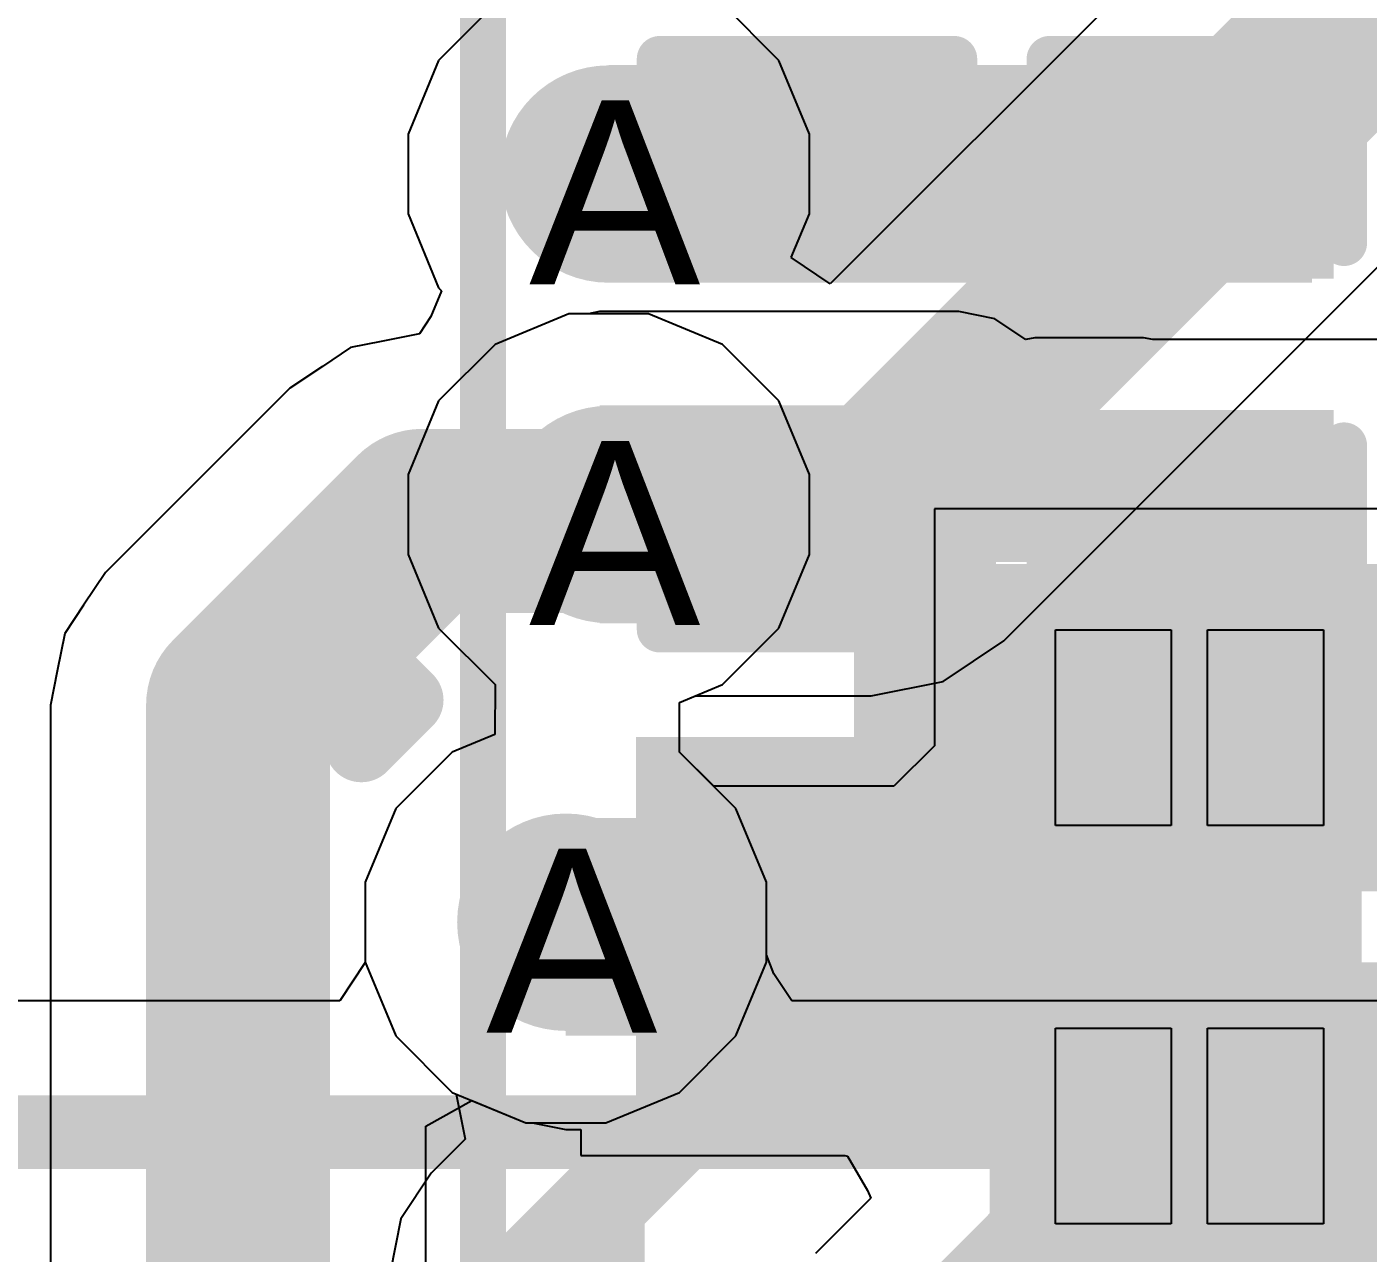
# Model space of a CAD drawing. Header units: inches. Extents: x 0 to 5271, y 0 to 5417.
# Drawn here: x 116.384 to 120.087, y 44.04 to 47.425 of the extents above; entities that cross this region are included whole.
import ezdxf

# ---------------------------------------------------------------- set-up
doc = ezdxf.new("R2010")
doc.units = ezdxf.units.IN
for name, color, linetype in [('Bottom Layer', 5, 'Continuous'), ('Bottom Overlay', 54, 'Continuous'), ('Bottom Paste', 16, 'Continuous'), ('Bottom Solder', 6, 'Continuous'), ('Drill Drawing', 1, 'Continuous'), ('L2_GND1', 16, 'Continuous'), ('L3_SIG1', 76, 'Continuous'), ('L4_PWR', 90, 'Continuous'), ('L5_GND2', 156, 'Continuous'), ('L6_SIG2', 130, 'Continuous'), ('L7_GND3', 216, 'Continuous'), ('Top Layer', 1, 'Continuous'), ('Top Overlay', 2, 'Continuous'), ('Top Paste', 8, 'Continuous'), ('Top Solder', 216, 'Continuous'), ('Via Holes', 16, 'Continuous')]:
    doc.layers.add(name, color=color, linetype=linetype)
doc.styles.add('Arial', font='', dxfattribs={"height": 0.2})
doc.styles.get('Arial').set_extended_font_data('Arial')

# ---------------------------------------------------------------- blocks, each defined once
blk = doc.blocks.new('TXB0102DCUT_B_267')
at = {"layer": 'Bottom Layer'}
for points in [[(-1.95004309, 0.90000074), (-1.15004215, 0.90000074), (-1.15004215, 0.6000013399999999), (-1.95004309, 0.6000013399999999)], [(1.14997611, 0.90000074), (1.94997705, 0.90000074), (1.94997705, 0.6000013399999999), (1.14997611, 0.6000013399999999)], [(-1.95004309, 0.39997634), (-1.15004215, 0.39997634), (-1.15004215, 0.09997693999999999), (-1.95004309, 0.09997693999999999)], [(1.14997611, 0.39997634), (1.94997705, 0.39997634), (1.94997705, 0.09997693999999999), (1.14997611, 0.09997693999999999)], [(-1.95004309, -0.09999725999999999), (-1.15004215, -0.09999725999999999), (-1.15004215, -0.3999966599999999), (-1.95004309, -0.3999966599999999)], [(1.14997611, -0.09999725999999999), (1.94997705, -0.09999725999999999), (1.94997705, -0.3999966599999999), (1.14997611, -0.3999966599999999)], [(-1.95004309, -0.6000216599999999), (-1.15004215, -0.6000216599999999), (-1.15004215, -0.9000210599999999), (-1.95004309, -0.9000210599999999)], [(1.14997611, -0.6000216599999999), (1.94997705, -0.6000216599999999), (1.94997705, -0.9000210599999999), (1.14997611, -0.9000210599999999)]]:
    blk.add_hatch(color=5, dxfattribs=at).paths.add_polyline_path(points)
at = {"layer": 'Bottom Paste'}
for points in [[(-1.95004309, 0.90000074), (-1.15004215, 0.90000074), (-1.15004215, 0.6000013399999999), (-1.95004309, 0.6000013399999999)], [(1.14997611, 0.90000074), (1.94997705, 0.90000074), (1.94997705, 0.6000013399999999), (1.14997611, 0.6000013399999999)], [(-1.95004309, 0.39997634), (-1.15004215, 0.39997634), (-1.15004215, 0.09997693999999999), (-1.95004309, 0.09997693999999999)], [(1.14997611, 0.39997634), (1.94997705, 0.39997634), (1.94997705, 0.09997693999999999), (1.14997611, 0.09997693999999999)], [(-1.95004309, -0.09999725999999999), (-1.15004215, -0.09999725999999999), (-1.15004215, -0.3999966599999999), (-1.95004309, -0.3999966599999999)], [(1.14997611, -0.09999725999999999), (1.94997705, -0.09999725999999999), (1.94997705, -0.3999966599999999), (1.14997611, -0.3999966599999999)], [(-1.95004309, -0.6000216599999999), (-1.15004215, -0.6000216599999999), (-1.15004215, -0.9000210599999999), (-1.95004309, -0.9000210599999999)], [(1.14997611, -0.6000216599999999), (1.94997705, -0.6000216599999999), (1.94997705, -0.9000210599999999), (1.14997611, -0.9000210599999999)]]:
    blk.add_hatch(color=16, dxfattribs=at).paths.add_polyline_path(points)
at = {"layer": 'Bottom Solder'}
for points in [[(-2.05164309, 1.00160074), (-1.04844215, 1.00160074), (-1.04844215, 0.49840134), (-2.05164309, 0.49840134)], [(1.04837611, 1.00160074), (2.05157705, 1.00160074), (2.05157705, 0.49840134), (1.04837611, 0.49840134)], [(-2.05164309, 0.50157634), (-1.04844215, 0.50157634), (-1.04844215, -0.00162306), (-2.05164309, -0.00162306)], [(1.04837611, 0.50157634), (2.05157705, 0.50157634), (2.05157705, -0.00162306), (1.04837611, -0.00162306)], [(-2.05164309, 0.00160274), (-1.04844215, 0.00160274), (-1.04844215, -0.5015966599999999), (-2.05164309, -0.5015966599999999)], [(1.04837611, 0.00160274), (2.05157705, 0.00160274), (2.05157705, -0.5015966599999999), (1.04837611, -0.5015966599999999)], [(-2.05164309, -0.4984216599999999), (-1.04844215, -0.4984216599999999), (-1.04844215, -1.00162106), (-2.05164309, -1.00162106)], [(1.04837611, -0.4984216599999999), (2.05157705, -0.4984216599999999), (2.05157705, -1.00162106), (1.04837611, -1.00162106)]]:
    blk.add_hatch(color=6, dxfattribs=at).paths.add_polyline_path(points)
at = {"layer": 'Bottom Overlay'}
for points in [[(-1.04143302, 1.04138984, 0.127, 0.127, 0), (0.96516698, 1.04138984, 0.127, 0.127, 0)], [(-1.04143302, -1.04141016, 0.127, 0.127, 0), (0.96516698, -1.04141016, 0.127, 0.127, 0)]]:
    blk.add_lwpolyline(points, format="xyseb", dxfattribs=at)
for points in [[(-1.07318302, 1.04138984, 0.0635, 0.0635, 1), (-1.00968302, 1.04138984, 0.0635, 0.0635, 1)], [(0.93341698, 1.04138984, 0.0635, 0.0635, 1), (0.9969169799999998, 1.04138984, 0.0635, 0.0635, 1)], [(-1.5367, -1.0922, 0.1999996, 0.1999996, 1), (-1.6129, -1.0922, 0.1999996, 0.1999996, 1)], [(-1.6628999, -1.0922, 0.0999998, 0.0999998, 1), (-1.5629001, -1.0922, 0.0999998, 0.0999998, 1)], [(-1.5866999, -1.0922, 0.0999998, 0.0999998, 1), (-1.4867001, -1.0922, 0.0999998, 0.0999998, 1)], [(-1.07318302, -1.04141016, 0.0635, 0.0635, 1), (-1.00968302, -1.04141016, 0.0635, 0.0635, 1)], [(0.93341698, -1.04141016, 0.0635, 0.0635, 1), (0.9969169799999998, -1.04141016, 0.0635, 0.0635, 1)]]:
    blk.add_lwpolyline(points, format="xyseb", close=True, dxfattribs=at)
blk = doc.blocks.new('A7682E_268')
at = {"layer": 'Top Layer'}
for points in [[(-8.29999991, 6.39994529), (-7.399999169999999, 6.39994529), (-7.399999169999999, 5.699944149999999), (-8.29999991, 5.699944149999999)], [(-8.29999991, 5.299972889999999), (-7.399999169999999, 5.299972889999999), (-7.399999169999999, 4.59997175), (-8.29999991, 4.59997175)]]:
    blk.add_hatch(color=1, dxfattribs=at).paths.add_polyline_path(points)
at = {"layer": 'Top Solder'}
for points in [[(-8.401599909999998, 6.50154529), (-7.298399170000001, 6.50154529), (-7.298399170000001, 5.59834415), (-8.401599909999998, 5.59834415)], [(-8.401599909999998, 5.40157289), (-7.298399170000001, 5.40157289), (-7.298399170000001, 4.49837175), (-8.401599909999998, 4.49837175)]]:
    blk.add_hatch(color=216, dxfattribs=at).paths.add_polyline_path(points)
at = {"layer": 'Top Overlay'}
for points in [[(-9.80000834, -9.800010879999999, 0.127, 0.127, 0), (-9.80000834, 9.79994992, 0.127, 0.127, 0)], [(-8.51039954, 5.87214472, 0.254, 0.254, 0), (-8.51039954, 6.634144719999999, 0.254, 0.254, 0)], [(-8.51039954, 6.634144719999999, 0.254, 0.254, 0), (-7.72299954, 6.634144719999999, 0.254, 0.254, 0)], [(-10.13599954, 5.999144719999999, 0.1999996, 0.1999996, 0), (-10.13599954, 6.25314472, 0.1999996, 0.1999996, 0)], [(-10.13599954, 6.25314472, 0.1999996, 0.1999996, 0), (-10.00899954, 6.12614472, 0.1999996, 0.1999996, 0)], [(-10.13599954, 5.999144719999999, 0.1999996, 0.1999996, 0), (-10.00899954, 6.12614472, 0.1999996, 0.1999996, 0)]]:
    blk.add_lwpolyline(points, format="xyseb", dxfattribs=at)
for points in [[(-8.57389954, 6.634144719999999, 0.127, 0.127, 1), (-8.446899539999999, 6.634144719999999, 0.127, 0.127, 1)], [(-8.57389954, 6.634144719999999, 0.127, 0.127, 1), (-8.446899539999999, 6.634144719999999, 0.127, 0.127, 1)], [(-7.78649954, 6.634144719999999, 0.127, 0.127, 1), (-7.65949954, 6.634144719999999, 0.127, 0.127, 1)], [(-10.18599944, 6.25314472, 0.0999998, 0.0999998, 1), (-10.08599964, 6.25314472, 0.0999998, 0.0999998, 1)], [(-10.18599944, 6.25314472, 0.0999998, 0.0999998, 1), (-10.08599964, 6.25314472, 0.0999998, 0.0999998, 1)], [(-10.05899944, 6.12614472, 0.0999998, 0.0999998, 1), (-9.95899964, 6.12614472, 0.0999998, 0.0999998, 1)], [(-10.05899944, 6.12614472, 0.0999998, 0.0999998, 1), (-9.95899964, 6.12614472, 0.0999998, 0.0999998, 1)], [(-10.18599944, 5.999144719999999, 0.0999998, 0.0999998, 1), (-10.08599964, 5.999144719999999, 0.0999998, 0.0999998, 1)], [(-10.18599944, 5.999144719999999, 0.0999998, 0.0999998, 1), (-10.08599964, 5.999144719999999, 0.0999998, 0.0999998, 1)], [(-8.57389954, 5.87214472, 0.127, 0.127, 1), (-8.446899539999999, 5.87214472, 0.127, 0.127, 1)]]:
    blk.add_lwpolyline(points, format="xyseb", close=True, dxfattribs=at)
at = {"layer": 'Top Paste'}
for p, q in [((-8.2199988, 5.780003679999999), (-8.2199988, 6.3200026)), ((-8.2199988, 6.3200026), (-7.89999944, 6.3200026)), ((-7.89999944, 6.3200026), (-7.89999944, 5.780003679999999)), ((-7.799999639999999, 5.780003679999999), (-7.799999639999999, 6.3200026)), ((-7.799999639999999, 6.3200026), (-7.480000279999999, 6.3200026)), ((-7.480000279999999, 6.3200026), (-7.480000279999999, 5.780003679999999)), ((-7.89999944, 5.780003679999999), (-8.2199988, 5.780003679999999)), ((-7.480000279999999, 5.780003679999999), (-7.799999639999999, 5.780003679999999)), ((-8.2199988, 4.68000334), (-8.2199988, 5.220002259999999)), ((-8.2199988, 5.220002259999999), (-7.89999944, 5.220002259999999)), ((-7.89999944, 5.220002259999999), (-7.89999944, 4.68000334)), ((-7.799999639999999, 4.68000334), (-7.799999639999999, 5.220002259999999)), ((-7.799999639999999, 5.220002259999999), (-7.480000279999999, 5.220002259999999)), ((-7.480000279999999, 5.220002259999999), (-7.480000279999999, 4.68000334)), ((-7.89999944, 4.68000334), (-8.2199988, 4.68000334)), ((-7.480000279999999, 4.68000334), (-7.799999639999999, 4.68000334))]:
    blk.add_line(p, q, dxfattribs=at)
blk = doc.blocks.new('CAP_0402_B_305')
at = {"layer": 'Bottom Layer'}
for points in [[(-0.24125682, 0.3175127), (-0.2412568199999999, -0.3174873), (-0.69845682, -0.3174873), (-0.69845682, 0.3175127)], [(0.6985431799999999, 0.3175127), (0.6985431799999999, -0.3174873), (0.24134318, -0.3174873), (0.2413431799999999, 0.3175127)]]:
    blk.add_hatch(color=5, dxfattribs=at).paths.add_polyline_path(points)
at = {"layer": 'Bottom Paste'}
for points in [[(-0.24125682, 0.3175127), (-0.2412568199999999, -0.3174873), (-0.69845682, -0.3174873), (-0.69845682, 0.3175127)], [(0.6985431799999999, 0.3175127), (0.6985431799999999, -0.3174873), (0.24134318, -0.3174873), (0.2413431799999999, 0.3175127)]]:
    blk.add_hatch(color=16, dxfattribs=at).paths.add_polyline_path(points)
at = {"layer": 'Bottom Solder'}
for points in [[(-0.18125694, 0.37751258), (-0.1812569399999999, -0.37748718), (-0.7584567, -0.37748718), (-0.7584567, 0.37751258)], [(0.7585430599999999, 0.37751258), (0.7585430599999999, -0.37748718), (0.1813433, -0.37748718), (0.1813433, 0.37751258)]]:
    blk.add_hatch(color=6, dxfattribs=at).paths.add_polyline_path(points)
at = {"layer": 'Bottom Overlay'}
for points in [[(-0.27935682, 0.4064127, 0.127, 0.127, 0), (-0.78735682, 0.4064127, 0.127, 0.127, 0)], [(-0.78735682, -0.4063873, 0.127, 0.127, 0), (-0.78735682, 0.4064127, 0.127, 0.127, 0)], [(0.7874431799999999, 0.4064127, 0.127, 0.127, 0), (0.27944318, 0.4064127, 0.127, 0.127, 0)], [(0.7874431799999999, -0.4063873, 0.127, 0.127, 0), (0.7874431799999999, 0.4064127, 0.127, 0.127, 0)], [(-0.27935682, -0.4063873, 0.127, 0.127, 0), (-0.78735682, -0.4063873, 0.127, 0.127, 0)], [(0.7874431799999999, -0.4063873, 0.127, 0.127, 0), (0.27944318, -0.4063873, 0.127, 0.127, 0)]]:
    blk.add_lwpolyline(points, format="xyseb", dxfattribs=at)
for points in [[(-0.81910682, 0.4064127, 0.0635, 0.0635, 1), (-0.7556068199999999, 0.4064127, 0.0635, 0.0635, 1)], [(-0.81910682, 0.4064127, 0.0635, 0.0635, 1), (-0.7556068199999999, 0.4064127, 0.0635, 0.0635, 1)], [(-0.31110682, 0.4064127, 0.0635, 0.0635, 1), (-0.24760682, 0.4064127, 0.0635, 0.0635, 1)], [(0.24769318, 0.4064127, 0.0635, 0.0635, 1), (0.31119318, 0.4064127, 0.0635, 0.0635, 1)], [(0.75569318, 0.4064127, 0.0635, 0.0635, 1), (0.81919318, 0.4064127, 0.0635, 0.0635, 1)], [(0.75569318, 0.4064127, 0.0635, 0.0635, 1), (0.81919318, 0.4064127, 0.0635, 0.0635, 1)], [(-0.81910682, -0.4063873, 0.0635, 0.0635, 1), (-0.7556068199999999, -0.4063873, 0.0635, 0.0635, 1)], [(-0.81910682, -0.4063873, 0.0635, 0.0635, 1), (-0.7556068199999999, -0.4063873, 0.0635, 0.0635, 1)], [(-0.31110682, -0.4063873, 0.0635, 0.0635, 1), (-0.24760682, -0.4063873, 0.0635, 0.0635, 1)], [(0.24769318, -0.4063873, 0.0635, 0.0635, 1), (0.31119318, -0.4063873, 0.0635, 0.0635, 1)], [(0.75569318, -0.4063873, 0.0635, 0.0635, 1), (0.81919318, -0.4063873, 0.0635, 0.0635, 1)], [(0.75569318, -0.4063873, 0.0635, 0.0635, 1), (0.81919318, -0.4063873, 0.0635, 0.0635, 1)]]:
    blk.add_lwpolyline(points, format="xyseb", close=True, dxfattribs=at)
blk = doc.blocks.new('CAP_0402_B_306')
at = {"layer": 'Bottom Layer'}
for points in [[(-0.24129238, 0.3174873), (-0.2412923799999999, -0.3175127), (-0.6984923799999999, -0.3175127), (-0.6984923799999999, 0.3174873)], [(0.6985076199999999, 0.3174873), (0.6985076199999999, -0.3175127), (0.24130762, -0.3175127), (0.2413076199999999, 0.3174873)]]:
    blk.add_hatch(color=5, dxfattribs=at).paths.add_polyline_path(points)
at = {"layer": 'Bottom Paste'}
for points in [[(-0.24129238, 0.3174873), (-0.2412923799999999, -0.3175127), (-0.6984923799999999, -0.3175127), (-0.6984923799999999, 0.3174873)], [(0.6985076199999999, 0.3174873), (0.6985076199999999, -0.3175127), (0.24130762, -0.3175127), (0.2413076199999999, 0.3174873)]]:
    blk.add_hatch(color=16, dxfattribs=at).paths.add_polyline_path(points)
at = {"layer": 'Bottom Solder'}
for points in [[(-0.1812925, 0.37748718), (-0.1812925, -0.37751258), (-0.7584922599999999, -0.37751258), (-0.7584922599999999, 0.37748718)], [(0.7585075, 0.37748718), (0.7585075, -0.37751258), (0.18130774, -0.37751258), (0.18130774, 0.37748718)]]:
    blk.add_hatch(color=6, dxfattribs=at).paths.add_polyline_path(points)
at = {"layer": 'Bottom Overlay'}
for points in [[(-0.78739238, 0.4063873, 0.127, 0.127, 0), (-0.27939238, 0.4063873, 0.127, 0.127, 0)], [(-0.78739238, 0.4063873, 0.127, 0.127, 0), (-0.78739238, -0.4064127, 0.127, 0.127, 0)], [(0.27940762, 0.4063873, 0.127, 0.127, 0), (0.78740762, 0.4063873, 0.127, 0.127, 0)], [(0.78740762, 0.4063873, 0.127, 0.127, 0), (0.78740762, -0.4064127, 0.127, 0.127, 0)], [(-0.78739238, -0.4064127, 0.127, 0.127, 0), (-0.27939238, -0.4064127, 0.127, 0.127, 0)], [(0.27940762, -0.4064127, 0.127, 0.127, 0), (0.78740762, -0.4064127, 0.127, 0.127, 0)]]:
    blk.add_lwpolyline(points, format="xyseb", dxfattribs=at)
for points in [[(-0.81914238, 0.4063873, 0.0635, 0.0635, 1), (-0.75564238, 0.4063873, 0.0635, 0.0635, 1)], [(-0.81914238, 0.4063873, 0.0635, 0.0635, 1), (-0.75564238, 0.4063873, 0.0635, 0.0635, 1)], [(-0.31114238, 0.4063873, 0.0635, 0.0635, 1), (-0.24764238, 0.4063873, 0.0635, 0.0635, 1)], [(0.24765762, 0.4063873, 0.0635, 0.0635, 1), (0.31115762, 0.4063873, 0.0635, 0.0635, 1)], [(0.7556576199999999, 0.4063873, 0.0635, 0.0635, 1), (0.81915762, 0.4063873, 0.0635, 0.0635, 1)], [(0.7556576199999999, 0.4063873, 0.0635, 0.0635, 1), (0.81915762, 0.4063873, 0.0635, 0.0635, 1)], [(-0.81914238, -0.4064127, 0.0635, 0.0635, 1), (-0.75564238, -0.4064127, 0.0635, 0.0635, 1)], [(-0.81914238, -0.4064127, 0.0635, 0.0635, 1), (-0.75564238, -0.4064127, 0.0635, 0.0635, 1)], [(-0.31114238, -0.4064127, 0.0635, 0.0635, 1), (-0.24764238, -0.4064127, 0.0635, 0.0635, 1)], [(0.24765762, -0.4064127, 0.0635, 0.0635, 1), (0.31115762, -0.4064127, 0.0635, 0.0635, 1)], [(0.7556576199999999, -0.4064127, 0.0635, 0.0635, 1), (0.81915762, -0.4064127, 0.0635, 0.0635, 1)], [(0.7556576199999999, -0.4064127, 0.0635, 0.0635, 1), (0.81915762, -0.4064127, 0.0635, 0.0635, 1)]]:
    blk.add_lwpolyline(points, format="xyseb", close=True, dxfattribs=at)

msp = doc.modelspace()

# ---------------------------------------------------------------- hatches: boundary and pattern name
at = {"layer": 'Bottom Layer'}
h = msp.add_hatch(color=5, dxfattribs=at)
edge = h.paths.add_edge_path()
edge.add_arc((117.99020852, 47.01855468), 0.2999994, 0, 360)
for points in [[(119.93132732, 46.71852988), (119.93132732, 47.31964627999999), (117.99020852, 47.31964627999999), (117.99020852, 46.71852988)], [(118.95667852, 45.77872988), (118.95667852, 46.37984628), (117.96480852, 46.37984628), (117.96480852, 45.77872988)], [(118.66696612, 44.56283188), (118.96699092, 44.56283188), (118.96699092, 46.30745628), (118.66696612, 46.30745628)], [(119.16693972, 44.56283188), (119.46696452, 44.56283188), (119.46696452, 46.30750708), (119.16693972, 46.30750708)], [(118.42076392, 44.63987007999999), (118.42076392, 45.24093567999999), (117.87176832, 45.24093567999999), (117.87176832, 44.63987007999999)]]:
    msp.add_hatch(color=5, dxfattribs=at).paths.add_polyline_path(points)
h = msp.add_hatch(color=5, dxfattribs=at)
edge = h.paths.add_edge_path()
edge.add_arc((117.99020852, 46.07875468), 0.2999994, 0, 360)
h = msp.add_hatch(color=5, dxfattribs=at)
edge = h.paths.add_edge_path()
edge.add_arc((117.87174292, 44.95320448), 0.2999994, 0, 360)
at = {"layer": 'L2_GND1'}
h = msp.add_hatch(color=16, dxfattribs=at)
edge = h.paths.add_edge_path()
edge.add_arc((117.99020852, 47.01855468), 0.2999994, 0, 360)
h = msp.add_hatch(color=16, dxfattribs=at)
edge = h.paths.add_edge_path()
edge.add_arc((117.99020852, 46.07875468), 0.2999994, 0, 360)
h = msp.add_hatch(color=16, dxfattribs=at)
edge = h.paths.add_edge_path()
edge.add_arc((117.87174292, 44.95320448), 0.2999994, 0, 360)
at = {"layer": 'L3_SIG1'}
h = msp.add_hatch(color=76, dxfattribs=at)
edge = h.paths.add_edge_path()
edge.add_arc((117.99020852, 47.01855468), 0.2999994, 0, 360)
h = msp.add_hatch(color=76, dxfattribs=at)
edge = h.paths.add_edge_path()
edge.add_arc((117.99020852, 46.07875468), 0.2999994, 0, 360)
h = msp.add_hatch(color=76, dxfattribs=at)
edge = h.paths.add_edge_path()
edge.add_arc((117.87174292, 44.95320448), 0.2999994, 0, 360)
at = {"layer": 'L4_PWR'}
h = msp.add_hatch(color=90, dxfattribs=at)
edge = h.paths.add_edge_path()
edge.add_arc((117.99020852, 47.01855468), 0.2999994, 0, 360)
h = msp.add_hatch(color=90, dxfattribs=at)
edge = h.paths.add_edge_path()
edge.add_arc((117.99020852, 46.07875468), 0.2999994, 0, 360)
h = msp.add_hatch(color=90, dxfattribs=at)
edge = h.paths.add_edge_path()
edge.add_arc((117.87174292, 44.95320448), 0.2999994, 0, 360)
at = {"layer": 'L5_GND2'}
h = msp.add_hatch(color=156, dxfattribs=at)
edge = h.paths.add_edge_path()
edge.add_arc((117.99020852, 47.01855468), 0.2999994, 0, 360)
h = msp.add_hatch(color=156, dxfattribs=at)
edge = h.paths.add_edge_path()
edge.add_arc((117.99020852, 46.07875468), 0.2999994, 0, 360)
h = msp.add_hatch(color=156, dxfattribs=at)
edge = h.paths.add_edge_path()
edge.add_arc((117.87174292, 44.95320448), 0.2999994, 0, 360)
at = {"layer": 'L6_SIG2'}
h = msp.add_hatch(color=130, dxfattribs=at)
edge = h.paths.add_edge_path()
edge.add_arc((117.99020852, 47.01855468), 0.2999994, 0, 360)
h = msp.add_hatch(color=130, dxfattribs=at)
edge = h.paths.add_edge_path()
edge.add_arc((117.99020852, 46.07875468), 0.2999994, 0, 360)
h = msp.add_hatch(color=130, dxfattribs=at)
edge = h.paths.add_edge_path()
edge.add_arc((117.87174292, 44.95320448), 0.2999994, 0, 360)
at = {"layer": 'L7_GND3'}
h = msp.add_hatch(color=216, dxfattribs=at)
edge = h.paths.add_edge_path()
edge.add_arc((117.99020852, 47.01855468), 0.2999994, 0, 360)
h = msp.add_hatch(color=216, dxfattribs=at)
edge = h.paths.add_edge_path()
edge.add_arc((117.99020852, 46.07875468), 0.2999994, 0, 360)
h = msp.add_hatch(color=216, dxfattribs=at)
edge = h.paths.add_edge_path()
edge.add_arc((117.87174292, 44.95320448), 0.2999994, 0, 360)
at = {"layer": 'Top Layer'}
h = msp.add_hatch(color=1, dxfattribs=at)
edge = h.paths.add_edge_path()
edge.add_arc((117.99020852, 47.01855468), 0.2999994, 0, 360)
h = msp.add_hatch(color=1, dxfattribs=at)
edge = h.paths.add_edge_path()
edge.add_arc((117.99020852, 46.07875468), 0.2999994, 0, 360)
h = msp.add_hatch(color=1, dxfattribs=at)
edge = h.paths.add_edge_path()
edge.add_arc((117.87174292, 44.95320448), 0.2999994, 0, 360)
at = {"layer": 'Via Holes'}
h = msp.add_hatch(color=7, dxfattribs=at)
edge = h.paths.add_edge_path()
edge.add_arc((117.99020852, 47.01855468), 0.1499997, 0, 360)
h = msp.add_hatch(color=7, dxfattribs=at)
edge = h.paths.add_edge_path()
edge.add_arc((117.99020852, 46.07875468), 0.1499997, 0, 360)
h = msp.add_hatch(color=7, dxfattribs=at)
edge = h.paths.add_edge_path()
edge.add_arc((117.87174292, 44.95320448), 0.1499997, 0, 360)

# ---------------------------------------------------------------- linework, layer by layer
at = {"layer": 'Bottom Layer'}
for p, q in [((117.88001062, 46.63275408), (117.67639406, 46.54841337999999)), ((117.93430058, 46.63275408), (117.88001062, 46.63275408)), ((117.96480852, 46.63882213999999), (117.93430058, 46.63275408)), ((118.95667852, 46.63882213999999), (117.96480852, 46.63882213999999)), ((119.05578424, 46.6191092), (118.95667852, 46.63882213999999)), ((119.13980236, 46.56297012), (119.05578424, 46.6191092)), ((117.67639406, 46.54841337999999), (117.52054982, 46.39256914)), ((119.14078026, 46.56150708), (119.13980236, 46.56297012)), ((119.14192326, 46.56150708), (119.14078026, 46.56150708)), ((119.16693972, 46.56648294), (119.14192326, 46.56150708)), ((119.46696452, 46.56648294), (119.16693972, 46.56648294)), ((119.49198098, 46.56150708), (119.46696452, 46.56648294)), ((120.13486514, 46.56150708), (119.49198098, 46.56150708)), ((117.52054982, 46.39256914), (117.43620912, 46.18895258)), ((117.43620912, 46.18895258), (117.43620912, 45.96855677999999)), ((117.43620912, 45.96855677999999), (117.52054982, 45.76494021999999)), ((117.52054982, 45.76494021999999), (117.67639152, 45.60909852)), ((117.67639152, 45.60909852), (117.6760283, 45.47178104)), ((117.6760283, 45.47178104), (117.55792846, 45.42286318)), ((117.55792846, 45.42286318), (117.40208422, 45.26701894)), ((117.40208422, 45.26701894), (117.31774352, 45.06340238)), ((117.31774352, 45.06340238), (117.31774352, 44.84300657999999)), ((117.31774352, 44.84300657999999), (117.40208422, 44.63939002)), ((117.40208422, 44.63939002), (117.55792846, 44.48354577999999)), ((117.55792846, 44.48354577999999), (117.76154502, 44.39920507999999)), ((117.76154502, 44.39920507999999), (117.7797111, 44.39920507999999)), ((117.7797111, 44.39920507999999), (117.87176832, 44.38089421999999)), ((117.87176832, 44.38089421999999), (117.91295442, 44.38089421999999)), ((117.91295442, 44.38089421999999), (117.91295442, 44.30883188)), ((117.91295442, 44.30883188), (118.64194966, 44.30883188)), ((118.64194966, 44.30883188), (118.64951124, 44.3073282)), ((118.64951124, 44.3073282), (118.70465718, 44.21285544)), ((118.7134405, 44.19164898), (118.560596, 44.03880448)), ((118.70465718, 44.21285544), (118.7134405, 44.19164898))]:
    msp.add_line(p, q, dxfattribs=at)
for points in [[(118.53757852, 47.01865627999999, 0.3048, 0.3048, 0), (118.53762932, 47.01870708, 0.3048, 0.3048, 0)], [(119.73234372, 47.01870708, 0.3048, 0.3048, 0), (119.73559492, 47.01540508, 0.3048, 0.3048, 0)], [(119.31456452, 44.96044348, 0.3048, 0.3048, 0), (119.31695212, 44.96283108, 0.3048, 0.3048, 0)], [(119.31456452, 44.20677468, 0.3048, 0.3048, 0), (119.31456452, 44.96044348, 0.3048, 0.3048, 0)], [(119.81697652, 44.35165628, 0.2032, 0.2032, 0), (119.81697652, 44.96283108, 0.2032, 0.2032, 0)], [(119.81697652, 44.35165628, 0.2032, 0.2032, 0), (120.21819492, 43.95043788, 0.2032, 0.2032, 0)], [(118.59259492, 43.48480508, 0.3048, 0.3048, 0), (119.31456452, 44.20677468, 0.3048, 0.3048, 0)]]:
    msp.add_lwpolyline(points, format="xyseb", dxfattribs=at)
for points in [[(118.46137852, 47.01865627999999, 0.1524, 0.1524, 1), (118.61377852, 47.01865627999999, 0.1524, 0.1524, 1)], [(118.46142932, 47.01870708, 0.1524, 0.1524, 1), (118.61382932, 47.01870708, 0.1524, 0.1524, 1)], [(119.65614372, 47.01870708, 0.1524, 0.1524, 1), (119.80854372, 47.01870708, 0.1524, 0.1524, 1)], [(119.65939492, 47.01540508, 0.1524, 0.1524, 1), (119.81179492, 47.01540508, 0.1524, 0.1524, 1)], [(119.23836452, 44.96044348, 0.1524, 0.1524, 1), (119.39076452, 44.96044348, 0.1524, 0.1524, 1)], [(119.23836452, 44.96044348, 0.1524, 0.1524, 1), (119.39076452, 44.96044348, 0.1524, 0.1524, 1)], [(119.24075212, 44.96283108, 0.1524, 0.1524, 1), (119.39315212, 44.96283108, 0.1524, 0.1524, 1)], [(119.76617652, 44.96283108, 0.1016, 0.1016, 1), (119.86777652, 44.96283108, 0.1016, 0.1016, 1)], [(119.76617652, 44.35165628, 0.1016, 0.1016, 1), (119.86777652, 44.35165628, 0.1016, 0.1016, 1)], [(119.76617652, 44.35165628, 0.1016, 0.1016, 1), (119.86777652, 44.35165628, 0.1016, 0.1016, 1)], [(119.23836452, 44.20677468, 0.1524, 0.1524, 1), (119.39076452, 44.20677468, 0.1524, 0.1524, 1)], [(119.23836452, 44.20677468, 0.1524, 0.1524, 1), (119.39076452, 44.20677468, 0.1524, 0.1524, 1)]]:
    msp.add_lwpolyline(points, format="xyseb", close=True, dxfattribs=at)
at = {"layer": 'L2_GND1'}
for p, q in [((117.88001062, 46.63275408), (117.67639406, 46.54841337999999)), ((118.10040642, 46.63275408), (117.88001062, 46.63275408)), ((118.30402298, 46.54841337999999), (118.10040642, 46.63275408)), ((117.67639406, 46.54841337999999), (117.52054982, 46.39256914)), ((118.45986722, 46.39256914), (118.30402298, 46.54841337999999)), ((117.52054982, 46.39256914), (117.43620912, 46.18895258)), ((118.54420792, 46.18895258), (118.45986722, 46.39256914)), ((117.43620912, 46.18895258), (117.43620912, 45.96855677999999)), ((118.54420792, 45.96855677999999), (118.54420792, 46.18895258)), ((117.43620912, 45.96855677999999), (117.52054982, 45.76494021999999)), ((118.45986722, 45.76494021999999), (118.54420792, 45.96855677999999)), ((117.52054982, 45.76494021999999), (117.67639152, 45.60909852)), ((118.30402298, 45.60909598), (118.45986722, 45.76494021999999)), ((117.67639152, 45.60909852), (117.6760283, 45.47178104)), ((118.18592314, 45.56017812), (118.30402298, 45.60909598)), ((118.18555992, 45.42286064), (118.18592314, 45.56017812)), ((117.6760283, 45.47178104), (117.55792846, 45.42286318)), ((117.55792846, 45.42286318), (117.40208422, 45.26701894)), ((118.34140162, 45.26701894), (118.18555992, 45.42286064)), ((117.40208422, 45.26701894), (117.31774352, 45.06340238)), ((118.42574232, 45.06340238), (118.34140162, 45.26701894)), ((117.31774352, 45.06340238), (117.31774352, 44.84300657999999)), ((118.42574232, 44.84300657999999), (118.42574232, 45.06340238)), ((117.31774352, 44.84300657999999), (117.40208422, 44.63939002)), ((118.34140162, 44.63939002), (118.42574232, 44.84300657999999)), ((117.40208422, 44.63939002), (117.55792846, 44.48354577999999)), ((118.18555738, 44.48354577999999), (118.34140162, 44.63939002)), ((117.55792846, 44.48354577999999), (117.76154502, 44.39920507999999)), ((117.98194082, 44.39920507999999), (118.18555738, 44.48354577999999)), ((117.76154502, 44.39920507999999), (117.98194082, 44.39920507999999))]:
    msp.add_line(p, q, dxfattribs=at)
at = {"layer": 'L3_SIG1'}
for p, q in [((117.88001062, 46.63275408), (117.67639406, 46.54841337999999)), ((118.10040642, 46.63275408), (117.88001062, 46.63275408)), ((118.30402298, 46.54841337999999), (118.10040642, 46.63275408)), ((117.67639406, 46.54841337999999), (117.52054982, 46.39256914)), ((118.45986722, 46.39256914), (118.30402298, 46.54841337999999)), ((117.52054982, 46.39256914), (117.43620912, 46.18895258)), ((118.54420792, 46.18895258), (118.45986722, 46.39256914)), ((117.43620912, 46.18895258), (117.43620912, 45.96855677999999)), ((118.54420792, 45.96855677999999), (118.54420792, 46.18895258)), ((117.43620912, 45.96855677999999), (117.52054982, 45.76494021999999)), ((118.45986722, 45.76494021999999), (118.54420792, 45.96855677999999)), ((117.52054982, 45.76494021999999), (117.67639152, 45.60909852)), ((118.30402298, 45.60909598), (118.45986722, 45.76494021999999)), ((117.67639152, 45.60909852), (117.6760283, 45.47178104)), ((118.18592314, 45.56017812), (118.30402298, 45.60909598)), ((118.18555992, 45.42286064), (118.18592314, 45.56017812)), ((117.6760283, 45.47178104), (117.55792846, 45.42286318)), ((117.55792846, 45.42286318), (117.40208422, 45.26701894)), ((118.34140162, 45.26701894), (118.18555992, 45.42286064)), ((117.40208422, 45.26701894), (117.31774352, 45.06340238)), ((118.42574232, 45.06340238), (118.34140162, 45.26701894)), ((117.31774352, 45.06340238), (117.31774352, 44.84300657999999)), ((118.42574232, 44.84300657999999), (118.42574232, 45.06340238)), ((117.31774352, 44.84300657999999), (117.40208422, 44.63939002)), ((118.34140162, 44.63939002), (118.42574232, 44.84300657999999)), ((117.40208422, 44.63939002), (117.55792846, 44.48354577999999)), ((118.18555738, 44.48354577999999), (118.34140162, 44.63939002)), ((117.55792846, 44.48354577999999), (117.76154502, 44.39920507999999)), ((117.98194082, 44.39920507999999), (118.18555738, 44.48354577999999)), ((117.76154502, 44.39920507999999), (117.98194082, 44.39920507999999))]:
    msp.add_line(p, q, dxfattribs=at)
at = {"layer": 'L4_PWR'}
for p, q in [((119.72494724, 47.83885275999999), (118.60192688, 46.7158324)), ((117.67639406, 47.48821338), (117.52054982, 47.33236914)), ((118.45986722, 47.33236914), (118.30402298, 47.48821338)), ((117.52054982, 47.33236914), (117.43620912, 47.12875258)), ((118.54420792, 47.12875258), (118.45986722, 47.33236914)), ((117.43620912, 47.12875258), (117.43620912, 46.90835678)), ((118.54420792, 46.90835678), (118.54420792, 47.12875258)), ((117.43620912, 46.90835678), (117.52054982, 46.70474022)), ((118.49425882, 46.78777028), (118.54420792, 46.90835678)), ((118.60192688, 46.7158324), (118.49425882, 46.78777028)), ((119.0812198, 45.7301346), (120.1425207, 46.7914355)), ((117.52882768, 46.69646236), (117.4994475, 46.6255354)), ((117.52054982, 46.70474022), (117.52882768, 46.69646236)), ((117.4994475, 46.6255354), (117.4680912, 46.5775929)), ((117.36187348, 46.55645756), (117.27764708, 46.53970372)), ((117.4680912, 46.5775929), (117.36187348, 46.55645756)), ((117.27762422, 46.53969356), (117.19959796, 46.48755243999999)), ((117.27763438, 46.5396961), (117.27762422, 46.53969356)), ((117.27764708, 46.53970372), (117.27763438, 46.5396961)), ((117.19959796, 46.48755243999999), (117.10961084, 46.42742556)), ((117.10959306, 46.42740778), (116.60072946, 45.91849337999999)), ((117.10960322, 46.42741539999999), (117.10959306, 46.42740778)), ((117.10961084, 46.42742556), (117.10960322, 46.42741539999999)), ((116.60072946, 45.91849337999999), (116.54059242, 45.8284834)), ((116.54059242, 45.8284834), (116.48846908, 45.75047491999999)), ((116.48845892, 45.75045205999999), (116.46771474, 45.64613426)), ((116.48846654, 45.75046476), (116.48845892, 45.75045205999999)), ((116.48846908, 45.75047491999999), (116.48846654, 45.75046476)), ((118.91318356, 45.61785644), (119.0812198, 45.7301346)), ((116.46771474, 45.64613426), (116.4490432, 45.55226348)), ((118.71497212, 45.57843056), (118.91318356, 45.61785644)), ((116.4490432, 45.55226348), (116.4490432, 41.37660508)), ((118.18555992, 45.42286064), (118.18592314, 45.56017812)), ((118.18592314, 45.56017812), (118.2299896, 45.57843056)), ((118.2299896, 45.57843056), (118.71497212, 45.57843056)), ((118.34140162, 45.26701894), (118.18555992, 45.42286064)), ((118.42574232, 45.06340238), (118.34140162, 45.26701894)), ((118.42574232, 44.84300657999999), (118.42574232, 45.06340238)), ((118.34140162, 44.63939002), (118.42574232, 44.84300657999999)), ((118.18555738, 44.48354577999999), (118.34140162, 44.63939002)), ((117.98194082, 44.39920507999999), (118.18555738, 44.48354577999999)), ((117.48494664, 44.39059194), (117.61194918, 44.46117092)), ((117.61194918, 44.46117092), (117.76154502, 44.39920507999999)), ((117.76154502, 44.39920507999999), (117.98194082, 44.39920507999999)), ((117.48494664, 43.54519612), (117.48494664, 44.39059194))]:
    msp.add_line(p, q, dxfattribs=at)
for points in [[(118.71497212, 46.09638227999999, 0.508, 0.508, 0), (120.09119492, 47.47260507999999, 0.508, 0.508, 0)], [(120.09119492, 47.47260507999999, 0.508, 0.508, 0), (123.48316172, 47.47260507999999, 0.508, 0.508, 0)], [(117.97263172, 46.06117788, 0.508, 0.508, 0), (117.99020852, 46.07875468, 0.508, 0.508, 0)], [(117.99020852, 46.07875468, 0.508, 0.508, 0), (118.00783612, 46.09638227999999, 0.508, 0.508, 0)], [(118.00783612, 46.09638227999999, 0.508, 0.508, 0), (118.71497212, 46.09638227999999, 0.508, 0.508, 0)], [(116.96699492, 45.55226348, 0.508, 0.508, 0), (117.47585852, 46.06117788, 0.508, 0.508, 0)], [(117.47585852, 46.06117788, 0.508, 0.508, 0), (117.97263172, 46.06117788, 0.508, 0.508, 0)], [(116.96699492, 41.37660508, 0.508, 0.508, 0), (116.96699492, 45.55226348, 0.508, 0.508, 0)]]:
    msp.add_lwpolyline(points, format="xyseb", dxfattribs=at)
for points in [[(119.96419492, 47.47260507999999, 0.254, 0.254, 1), (120.21819492, 47.47260507999999, 0.254, 0.254, 1)], [(119.96419492, 47.47260507999999, 0.254, 0.254, 1), (120.21819492, 47.47260507999999, 0.254, 0.254, 1)], [(117.86320852, 46.07875468, 0.254, 0.254, 1), (118.11720852, 46.07875468, 0.254, 0.254, 1)], [(117.86320852, 46.07875468, 0.254, 0.254, 1), (118.11720852, 46.07875468, 0.254, 0.254, 1)], [(117.88083612, 46.09638227999999, 0.254, 0.254, 1), (118.13483612, 46.09638227999999, 0.254, 0.254, 1)], [(117.88083612, 46.09638227999999, 0.254, 0.254, 1), (118.13483612, 46.09638227999999, 0.254, 0.254, 1)], [(118.58797212, 46.09638227999999, 0.254, 0.254, 1), (118.84197212, 46.09638227999999, 0.254, 0.254, 1)], [(118.58797212, 46.09638227999999, 0.254, 0.254, 1), (118.84197212, 46.09638227999999, 0.254, 0.254, 1)], [(117.34885852, 46.06117788, 0.254, 0.254, 1), (117.60285852, 46.06117788, 0.254, 0.254, 1)], [(117.34885852, 46.06117788, 0.254, 0.254, 1), (117.60285852, 46.06117788, 0.254, 0.254, 1)], [(117.84563172, 46.06117788, 0.254, 0.254, 1), (118.09963172, 46.06117788, 0.254, 0.254, 1)], [(117.84563172, 46.06117788, 0.254, 0.254, 1), (118.09963172, 46.06117788, 0.254, 0.254, 1)], [(116.83999492, 45.55226348, 0.254, 0.254, 1), (117.09399492, 45.55226348, 0.254, 0.254, 1)], [(116.83999492, 45.55226348, 0.254, 0.254, 1), (117.09399492, 45.55226348, 0.254, 0.254, 1)]]:
    msp.add_lwpolyline(points, format="xyseb", close=True, dxfattribs=at)
at = {"layer": 'L5_GND2'}
for p, q in [((117.88001062, 46.63275408), (117.67639406, 46.54841337999999)), ((118.10040642, 46.63275408), (117.88001062, 46.63275408)), ((118.30402298, 46.54841337999999), (118.10040642, 46.63275408)), ((117.67639406, 46.54841337999999), (117.52054982, 46.39256914)), ((118.45986722, 46.39256914), (118.30402298, 46.54841337999999)), ((117.52054982, 46.39256914), (117.43620912, 46.18895258)), ((118.54420792, 46.18895258), (118.45986722, 46.39256914)), ((117.43620912, 46.18895258), (117.43620912, 45.96855677999999)), ((118.54420792, 45.96855677999999), (118.54420792, 46.18895258)), ((117.43620912, 45.96855677999999), (117.52054982, 45.76494021999999)), ((118.45986722, 45.76494021999999), (118.54420792, 45.96855677999999)), ((117.52054982, 45.76494021999999), (117.67639152, 45.60909852)), ((118.30402298, 45.60909598), (118.45986722, 45.76494021999999)), ((117.67639152, 45.60909852), (117.6760283, 45.47178104)), ((118.18592314, 45.56017812), (118.30402298, 45.60909598)), ((118.18555992, 45.42286064), (118.18592314, 45.56017812)), ((117.6760283, 45.47178104), (117.55792846, 45.42286318)), ((117.55792846, 45.42286318), (117.40208422, 45.26701894)), ((118.34140162, 45.26701894), (118.18555992, 45.42286064)), ((117.40208422, 45.26701894), (117.31774352, 45.06340238)), ((118.42574232, 45.06340238), (118.34140162, 45.26701894)), ((117.31774352, 45.06340238), (117.31774352, 44.84300657999999)), ((118.42574232, 44.84300657999999), (118.42574232, 45.06340238)), ((117.31774352, 44.84300657999999), (117.40208422, 44.63939002)), ((118.34140162, 44.63939002), (118.42574232, 44.84300657999999)), ((117.40208422, 44.63939002), (117.55792846, 44.48354577999999)), ((118.18555738, 44.48354577999999), (118.34140162, 44.63939002)), ((117.55792846, 44.48354577999999), (117.76154502, 44.39920507999999)), ((117.98194082, 44.39920507999999), (118.18555738, 44.48354577999999)), ((117.76154502, 44.39920507999999), (117.98194082, 44.39920507999999))]:
    msp.add_line(p, q, dxfattribs=at)
at = {"layer": 'L6_SIG2'}
for p, q in [((117.88001062, 46.63275408), (117.67639406, 46.54841337999999)), ((118.10040642, 46.63275408), (117.88001062, 46.63275408)), ((118.30402298, 46.54841337999999), (118.10040642, 46.63275408)), ((117.67639406, 46.54841337999999), (117.52054982, 46.39256914)), ((118.45986722, 46.39256914), (118.30402298, 46.54841337999999)), ((117.52054982, 46.39256914), (117.43620912, 46.18895258)), ((118.54420792, 46.18895258), (118.45986722, 46.39256914)), ((117.43620912, 46.18895258), (117.43620912, 45.96855677999999)), ((118.54420792, 45.96855677999999), (118.54420792, 46.18895258)), ((117.43620912, 45.96855677999999), (117.52054982, 45.76494021999999)), ((118.45986722, 45.76494021999999), (118.54420792, 45.96855677999999)), ((117.52054982, 45.76494021999999), (117.67639152, 45.60909852)), ((118.30402298, 45.60909598), (118.45986722, 45.76494021999999)), ((117.67639152, 45.60909852), (117.6760283, 45.47178104)), ((118.18592314, 45.56017812), (118.30402298, 45.60909598)), ((118.18555992, 45.42286064), (118.18592314, 45.56017812)), ((117.6760283, 45.47178104), (117.55792846, 45.42286318)), ((117.55792846, 45.42286318), (117.40208422, 45.26701894)), ((118.34140162, 45.26701894), (118.18555992, 45.42286064)), ((117.40208422, 45.26701894), (117.31774352, 45.06340238)), ((118.42574232, 45.06340238), (118.34140162, 45.26701894)), ((117.31774352, 45.06340238), (117.31774352, 44.84300657999999)), ((118.42574232, 44.86337229999999), (118.42574232, 45.06340238)), ((118.44603438, 44.81095686), (118.42574232, 44.86337229999999)), ((117.31817278, 44.84197026), (117.24761412, 44.7363723)), ((117.31774352, 44.84300657999999), (117.31817278, 44.84197026)), ((118.49587172, 44.7363723), (118.44603438, 44.81095686)), ((117.24761412, 44.7363723), (103.8497034, 44.73636976)), ((120.3172092, 44.7363723), (118.49587172, 44.7363723))]:
    msp.add_line(p, q, dxfattribs=at)
msp.add_lwpolyline([(103.42879492, 44.37380253999999, 0.2032, 0.2032, 0), (120.31720412, 44.37380508, 0.2032, 0.2032, 0)], format="xyseb", dxfattribs=at)
at = {"layer": 'L7_GND3'}
for p, q in [((117.88001062, 46.63275408), (117.67639406, 46.54841337999999)), ((118.10040642, 46.63275408), (117.88001062, 46.63275408)), ((118.30402298, 46.54841337999999), (118.10040642, 46.63275408)), ((117.67639406, 46.54841337999999), (117.52054982, 46.39256914)), ((118.45986722, 46.39256914), (118.30402298, 46.54841337999999)), ((117.52054982, 46.39256914), (117.43620912, 46.18895258)), ((118.54420792, 46.18895258), (118.45986722, 46.39256914)), ((117.43620912, 46.18895258), (117.43620912, 45.96855677999999)), ((118.54420792, 45.96855677999999), (118.54420792, 46.18895258)), ((117.43620912, 45.96855677999999), (117.52054982, 45.76494021999999)), ((118.45986722, 45.76494021999999), (118.54420792, 45.96855677999999)), ((117.52054982, 45.76494021999999), (117.67639152, 45.60909852)), ((118.30402298, 45.60909598), (118.45986722, 45.76494021999999)), ((117.67639152, 45.60909852), (117.6760283, 45.47178104)), ((118.18592314, 45.56017812), (118.30402298, 45.60909598)), ((118.18555992, 45.42286064), (118.18592314, 45.56017812)), ((117.6760283, 45.47178104), (117.55792846, 45.42286318)), ((117.55792846, 45.42286318), (117.40208422, 45.26701894)), ((118.34140162, 45.26701894), (118.18555992, 45.42286064)), ((117.40208422, 45.26701894), (117.31774352, 45.06340238)), ((118.42574232, 45.06340238), (118.34140162, 45.26701894)), ((117.31774352, 45.06340238), (117.31774352, 44.84300657999999)), ((118.42574232, 44.84300657999999), (118.42574232, 45.06340238)), ((117.31774352, 44.84300657999999), (117.40208422, 44.63939002)), ((118.34140162, 44.63939002), (118.42574232, 44.84300657999999)), ((117.40208422, 44.63939002), (117.55792846, 44.48354577999999)), ((118.18555738, 44.48354577999999), (118.34140162, 44.63939002)), ((117.55792846, 44.48354577999999), (117.76154502, 44.39920507999999)), ((117.98194082, 44.39920507999999), (118.18555738, 44.48354577999999)), ((117.76154502, 44.39920507999999), (117.98194082, 44.39920507999999))]:
    msp.add_line(p, q, dxfattribs=at)
at = {"layer": 'Top Layer'}
for p, q in [((117.88001062, 46.63275408), (117.67639406, 46.54841337999999)), ((118.10040642, 46.63275408), (117.88001062, 46.63275408)), ((118.30402298, 46.54841337999999), (118.10040642, 46.63275408)), ((117.67639406, 46.54841337999999), (117.52054982, 46.39256914)), ((118.45986722, 46.39256914), (118.30402298, 46.54841337999999)), ((117.52054982, 46.39256914), (117.43620912, 46.18895258)), ((118.54420792, 46.18895258), (118.45986722, 46.39256914)), ((117.43620912, 46.18895258), (117.43620912, 45.96855677999999)), ((118.54420792, 45.96855677999999), (118.54420792, 46.18895258)), ((120.26186768, 46.09438838), (118.88915262, 46.09438838)), ((118.88915262, 46.09438838), (118.88915262, 45.4400031)), ((117.43620912, 45.96855677999999), (117.52054982, 45.76494021999999)), ((118.45986722, 45.76494021999999), (118.54420792, 45.96855677999999)), ((117.52054982, 45.76494021999999), (117.67639152, 45.60909852)), ((118.30402298, 45.60909598), (118.45986722, 45.76494021999999)), ((117.67639152, 45.60909852), (117.6760283, 45.47178104)), ((118.18592314, 45.56017812), (118.30402298, 45.60909598)), ((118.18555992, 45.42286064), (118.18592314, 45.56017812)), ((117.6760283, 45.47178104), (117.55792846, 45.42286318)), ((118.88915262, 45.4400031), (118.77753486, 45.32838534)), ((117.55792846, 45.42286318), (117.40208422, 45.26701894)), ((118.28003522, 45.32838534), (118.18555992, 45.42286064)), ((118.77753486, 45.32838534), (118.28003522, 45.32838534)), ((117.40208422, 45.26701894), (117.31774352, 45.06340238)), ((117.31774352, 45.06340238), (117.31774352, 44.84300657999999)), ((117.31774352, 44.84300657999999), (117.40208422, 44.63939002)), ((117.40208422, 44.63939002), (117.55792846, 44.48354577999999)), ((117.55792846, 44.48354577999999), (117.5694245, 44.47878327999999)), ((117.5694245, 44.47878327999999), (117.59419966, 44.35422167999999)), ((117.59419966, 44.35422167999999), (117.50033396, 44.26035598)), ((117.50033396, 44.26035598), (117.41612534, 44.13432879999999)), ((117.41612534, 44.13432879999999), (117.38655466, 43.98567022))]:
    msp.add_line(p, q, dxfattribs=at)
for points in [[(118.93844132, 44.93992028, 0.254, 0.254, 0), (119.44224524, 45.4437242, 0.254, 0.254, 0)], [(117.87174292, 44.95320448, 0.254, 0.254, 0), (117.88502712, 44.93992028, 0.254, 0.254, 0)], [(117.88502712, 44.93992028, 0.254, 0.254, 0), (118.93844132, 44.93992028, 0.254, 0.254, 0)], [(117.77501972, 43.98567022, 0.254, 0.254, 0), (118.18855458, 44.39920507999999, 0.254, 0.254, 0)], [(118.18855458, 44.39920507999999, 0.254, 0.254, 0), (119.60859492, 44.39920507999999, 0.254, 0.254, 0)], [(117.77501972, 42.95140507999999, 0.254, 0.254, 0), (117.77501972, 43.98567022, 0.254, 0.254, 0)]]:
    msp.add_lwpolyline(points, format="xyseb", dxfattribs=at)
for points in [[(119.37874524, 45.4437242, 0.127, 0.127, 1), (119.50574524, 45.4437242, 0.127, 0.127, 1)], [(117.80824292, 44.95320448, 0.127, 0.127, 1), (117.93524292, 44.95320448, 0.127, 0.127, 1)], [(117.82152712, 44.93992028, 0.127, 0.127, 1), (117.94852712, 44.93992028, 0.127, 0.127, 1)], [(117.82152712, 44.93992028, 0.127, 0.127, 1), (117.94852712, 44.93992028, 0.127, 0.127, 1)], [(118.87494132, 44.93992028, 0.127, 0.127, 1), (119.00194132, 44.93992028, 0.127, 0.127, 1)], [(118.87494132, 44.93992028, 0.127, 0.127, 1), (119.00194132, 44.93992028, 0.127, 0.127, 1)], [(118.12505458, 44.39920507999999, 0.127, 0.127, 1), (118.25205458, 44.39920507999999, 0.127, 0.127, 1)], [(118.12505458, 44.39920507999999, 0.127, 0.127, 1), (118.25205458, 44.39920507999999, 0.127, 0.127, 1)], [(119.54509492, 44.39920507999999, 0.127, 0.127, 1), (119.67209492, 44.39920507999999, 0.127, 0.127, 1)], [(117.71151972, 43.98567022, 0.127, 0.127, 1), (117.83851972, 43.98567022, 0.127, 0.127, 1)], [(117.71151972, 43.98567022, 0.127, 0.127, 1), (117.83851972, 43.98567022, 0.127, 0.127, 1)]]:
    msp.add_lwpolyline(points, format="xyseb", close=True, dxfattribs=at)

# ---------------------------------------------------------------- block references
msp.add_blockref('A7682E_268', (127.44315126, 39.44044435999999))
for name, p, rotation in [('CAP_0402_B_305', (118.53756582, 46.54879946), 270), ('CAP_0402_B_306', (119.61376382, 46.54879946), 90), ('TXB0102DCUT_B_267', (119.06695516, 43.41285449999999), 90)]:
    msp.add_blockref(name, p, dxfattribs=dict(rotation=rotation))

# ---------------------------------------------------------------- texts
at = {"layer": 'Drill Drawing', "style": 'Arial'}
for p in [(117.77013022, 46.7138385), (117.77013022, 45.7740385), (117.65166462, 44.6484883)]:
    msp.add_text('A', height=0.508, dxfattribs=at).set_placement(p)

doc.saveas('drawing.dxf')
